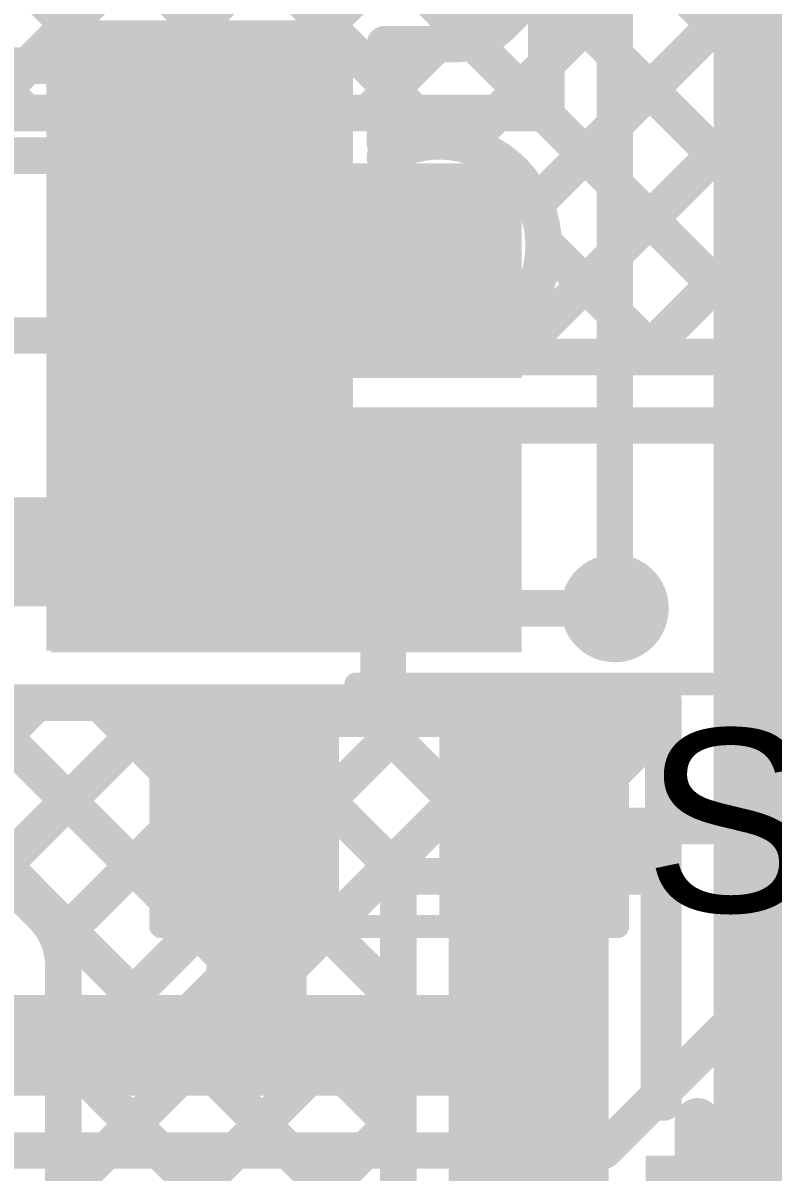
# Model space of a CAD drawing. Header units: millimetres. Extents: x -0.57 to 2.98, y -0.65 to 2.86.
# Drawn here: x 1.8348 to 1.999, y -0.0257 to 0.2257 of the extents above; entities that cross this region are included whole.
import ezdxf

# ---------------------------------------------------------------- set-up
doc = ezdxf.new("R2010")
doc.units = ezdxf.units.MM
doc.header["$MEASUREMENT"] = 0
for name, color, linetype in [('BottomLayer', 5, 'Continuous'), ('BottomPaste', 16, 'Continuous'), ('BottomSolder', 6, 'Continuous'), ('Mechanical2', 216, 'Continuous'), ('TopLayer', 1, 'Continuous'), ('TopOverlay', 2, 'Continuous'), ('TopPaste', 8, 'Continuous'), ('TopSolder', 216, 'Continuous'), ('ViaHoleLayer', 16, 'Continuous')]:
    doc.layers.add(name, color=color, linetype=linetype)
doc.styles.add('Arial', font='', dxfattribs={"height": 0.2})
doc.styles.get('Arial').set_extended_font_data('Arial')

# ---------------------------------------------------------------- blocks, each defined once
blk = doc.blocks.new('C___0402_B_251')
at = {"layer": 'BottomLayer'}
for points in [[(-0.009499999999999996, 0.0125), (-0.009500000000000003, -0.0125), (-0.0275, -0.0125), (-0.0275, 0.0125)], [(0.0275, 0.0125), (0.0275, -0.0125), (0.009499999999999996, -0.0125), (0.009500000000000003, 0.0125)]]:
    blk.add_hatch(color=5, dxfattribs=at).paths.add_polyline_path(points)
at = {"layer": 'BottomPaste'}
for points in [[(-0.009499999999999996, 0.0125), (-0.009500000000000003, -0.0125), (-0.0275, -0.0125), (-0.0275, 0.0125)], [(0.0275, 0.0125), (0.0275, -0.0125), (0.009499999999999996, -0.0125), (0.009500000000000003, 0.0125)]]:
    blk.add_hatch(color=16, dxfattribs=at).paths.add_polyline_path(points)
at = {"layer": 'BottomSolder'}
for points in [[(-0.007137799999999997, 0.0148622), (-0.007137800000000003, -0.0148622), (-0.0298622, -0.0148622), (-0.0298622, 0.0148622)], [(0.0298622, 0.0148622), (0.0298622, -0.0148622), (0.007137799999999997, -0.0148622), (0.007137800000000003, 0.0148622)]]:
    blk.add_hatch(color=6, dxfattribs=at).paths.add_polyline_path(points)
blk = doc.blocks.new('SOLDER_BRIDGE_282')
at = {"layer": 'TopLayer'}
for points in [[(-0.045, -0.0175), (-0.045, 0.0175), (-0.015, 0.0175), (-0.015, -0.0175)], [(0.015, -0.0175), (0.015, 0.0175), (0.045, 0.0175), (0.045, -0.0175)]]:
    blk.add_hatch(color=1, dxfattribs=at).paths.add_polyline_path(points)
at = {"layer": 'TopPaste'}
for points in [[(-0.045, -0.0175), (-0.045, 0.0175), (-0.015, 0.0175), (-0.015, -0.0175)], [(0.015, -0.0175), (0.015, 0.0175), (0.045, 0.0175), (0.045, -0.0175)]]:
    blk.add_hatch(color=8, dxfattribs=at).paths.add_polyline_path(points)
at = {"layer": 'TopSolder'}
for points in [[(-0.049, -0.0215), (-0.049, 0.0215), (-0.011, 0.0215), (-0.011, -0.0215)], [(0.011, -0.0215), (0.011, 0.0215), (0.049, 0.0215), (0.049, -0.0215)]]:
    blk.add_hatch(color=216, dxfattribs=at).paths.add_polyline_path(points)
at = {"layer": 'TopOverlay', "const_width": 0.005}
for points in [[(-0.05, -0.022), (-0.05, 0.022)], [(-0.05, 0.022), (0.05, 0.022)], [(0.05, -0.022), (0.05, 0.022)], [(-0.05, -0.022), (0.05, -0.022)]]:
    blk.add_lwpolyline(points, dxfattribs=at)
at = {"layer": 'TopOverlay', "const_width": 0.0025}
for points in [[(-0.05125, 0.022, 1), (-0.04875, 0.022, 1)], [(-0.05125, 0.022, 1), (-0.04875, 0.022, 1)], [(0.04875, 0.022, 1), (0.05125, 0.022, 1)], [(0.04875, 0.022, 1), (0.05125, 0.022, 1)], [(-0.05125, -0.022, 1), (-0.04875, -0.022, 1)], [(-0.05125, -0.022, 1), (-0.04875, -0.022, 1)], [(0.04875, -0.022, 1), (0.05125, -0.022, 1)], [(0.04875, -0.022, 1), (0.05125, -0.022, 1)]]:
    blk.add_lwpolyline(points, format="xyb", close=True, dxfattribs=at)
blk = doc.blocks.new('PCM1865DBTR_288')
at = {"layer": 'TopLayer'}
for points in [[(-0.14370075, -0.0137795), (-0.08464565, -0.0137795), (-0.08464565, -0.0255905), (-0.14370075, -0.0255905)], [(-0.14370075, -0.0334646), (-0.08464565, -0.0334646), (-0.08464565, -0.0452756), (-0.14370075, -0.0452756)], [(-0.14370075, -0.0531496), (-0.08464565, -0.0531496), (-0.08464565, -0.0649606), (-0.14370075, -0.0649606)], [(-0.14370075, -0.0728346), (-0.08464565, -0.0728346), (-0.08464565, -0.0846456), (-0.14370075, -0.0846456)], [(-0.14370075, -0.0925197), (-0.08464565, -0.0925197), (-0.08464565, -0.1043307), (-0.14370075, -0.1043307)], [(-0.14370075, -0.1122047), (-0.08464565, -0.1122047), (-0.08464565, -0.1240157), (-0.14370075, -0.1240157)], [(-0.08464565, -0.1437007), (-0.14370075, -0.1437007), (-0.14370075, -0.1318897), (-0.08464565, -0.1318897)]]:
    blk.add_hatch(color=1, dxfattribs=at).paths.add_polyline_path(points)
at = {"layer": 'TopPaste'}
for points in [[(-0.14370075, -0.0137795), (-0.08464565, -0.0137795), (-0.08464565, -0.0255905), (-0.14370075, -0.0255905)], [(-0.14370075, -0.0334646), (-0.08464565, -0.0334646), (-0.08464565, -0.0452756), (-0.14370075, -0.0452756)], [(-0.14370075, -0.0531496), (-0.08464565, -0.0531496), (-0.08464565, -0.0649606), (-0.14370075, -0.0649606)], [(-0.14370075, -0.0728346), (-0.08464565, -0.0728346), (-0.08464565, -0.0846456), (-0.14370075, -0.0846456)], [(-0.14370075, -0.0925197), (-0.08464565, -0.0925197), (-0.08464565, -0.1043307), (-0.14370075, -0.1043307)], [(-0.14370075, -0.1122047), (-0.08464565, -0.1122047), (-0.08464565, -0.1240157), (-0.14370075, -0.1240157)], [(-0.08464565, -0.1437007), (-0.14370075, -0.1437007), (-0.14370075, -0.1318897), (-0.08464565, -0.1318897)]]:
    blk.add_hatch(color=8, dxfattribs=at).paths.add_polyline_path(points)
at = {"layer": 'TopSolder'}
for points in [[(-0.14770075, -0.0097795), (-0.08064565, -0.0097795), (-0.08064565, -0.0295905), (-0.14770075, -0.0295905)], [(-0.14770075, -0.0294646), (-0.08064565, -0.0294646), (-0.08064565, -0.0492756), (-0.14770075, -0.0492756)], [(-0.14770075, -0.0491496), (-0.08064565, -0.0491496), (-0.08064565, -0.0689606), (-0.14770075, -0.0689606)], [(-0.14770075, -0.0688346), (-0.08064565, -0.0688346), (-0.08064565, -0.0886456), (-0.14770075, -0.0886456)], [(-0.14770075, -0.0885197), (-0.08064565, -0.0885197), (-0.08064565, -0.1083307), (-0.14770075, -0.1083307)], [(-0.14770075, -0.1082047), (-0.08064565, -0.1082047), (-0.08064565, -0.1280157), (-0.14770075, -0.1280157)], [(-0.08064565, -0.1477007), (-0.14770075, -0.1477007), (-0.14770075, -0.1278897), (-0.08064565, -0.1278897)]]:
    blk.add_hatch(color=216, dxfattribs=at).paths.add_polyline_path(points)
at = {"layer": 'TopOverlay', "const_width": 0.005}
blk.add_lwpolyline([(-0.08, -0.1549999), (0.078, -0.1549999)], dxfattribs=at)
at = {"layer": 'TopOverlay', "const_width": 0.0025}
blk.add_lwpolyline([(-0.08125, -0.1549999, 1), (-0.07875, -0.1549999, 1)], format="xyb", close=True, dxfattribs=at)
blk = doc.blocks.new('CAP_0603_B_334')
at = {"layer": 'BottomLayer'}
for points in [[(-0.045, -0.0175), (-0.045, 0.0175), (-0.015, 0.0175), (-0.015, -0.0175)], [(0.015, -0.0175), (0.015, 0.0175), (0.045, 0.0175), (0.045, -0.0175)]]:
    blk.add_hatch(color=5, dxfattribs=at).paths.add_polyline_path(points)
at = {"layer": 'BottomPaste'}
for points in [[(-0.045, -0.0175), (-0.045, 0.0175), (-0.015, 0.0175), (-0.015, -0.0175)], [(0.015, -0.0175), (0.015, 0.0175), (0.045, 0.0175), (0.045, -0.0175)]]:
    blk.add_hatch(color=16, dxfattribs=at).paths.add_polyline_path(points)
at = {"layer": 'BottomSolder'}
for points in [[(-0.0473622, -0.0198622), (-0.0473622, 0.0198622), (-0.0126378, 0.0198622), (-0.0126378, -0.0198622)], [(0.0126378, -0.0198622), (0.0126378, 0.0198622), (0.0473622, 0.0198622), (0.0473622, -0.0198622)]]:
    blk.add_hatch(color=6, dxfattribs=at).paths.add_polyline_path(points)
blk = doc.blocks.new('CAP_0402_B_335')
at = {"layer": 'BottomLayer'}
for points in [[(-0.009500000000000001, 0.0125), (-0.009499999999999998, -0.0125), (-0.0275, -0.0125), (-0.0275, 0.0125)], [(0.0275, 0.0125), (0.0275, -0.0125), (0.009500000000000001, -0.0125), (0.009499999999999998, 0.0125)]]:
    blk.add_hatch(color=5, dxfattribs=at).paths.add_polyline_path(points)
at = {"layer": 'BottomPaste'}
for points in [[(-0.009500000000000001, 0.0125), (-0.009499999999999998, -0.0125), (-0.0275, -0.0125), (-0.0275, 0.0125)], [(0.0275, 0.0125), (0.0275, -0.0125), (0.009500000000000001, -0.0125), (0.009499999999999998, 0.0125)]]:
    blk.add_hatch(color=16, dxfattribs=at).paths.add_polyline_path(points)
at = {"layer": 'BottomSolder'}
for points in [[(-0.007137800000000001, 0.0148622), (-0.007137799999999999, -0.0148622), (-0.0298622, -0.0148622), (-0.0298622, 0.0148622)], [(0.0298622, 0.0148622), (0.0298622, -0.0148622), (0.007137800000000001, -0.0148622), (0.007137799999999999, 0.0148622)]]:
    blk.add_hatch(color=6, dxfattribs=at).paths.add_polyline_path(points)

msp = doc.modelspace()

# ---------------------------------------------------------------- hatches: boundary and pattern name
at = {"layer": 'BottomLayer'}
for points in [[(1.841, 0.148), (1.944, 0.148), (1.944, 0.195), (1.841, 0.195)], [(1.841, 0.088), (1.944, 0.088), (1.944, 0.135), (1.841, 0.135)], [(1.9630002, 0.0280002), (1.9280002, 0.0280002), (1.9280002, -0.1349998), (1.9630002, -0.1349998)], [(1.973, -0.098), (2.008, -0.098), (2.008, -0.023), (1.973, -0.023)]]:
    msp.add_hatch(color=5, dxfattribs=at).paths.add_polyline_path(points)
h = msp.add_hatch(color=5, dxfattribs=at)
edge = h.paths.add_edge_path()
edge.add_arc((1.926, 0.177), 0.011811, 0, 360)
h = msp.add_hatch(color=5, dxfattribs=at)
edge = h.paths.add_edge_path()
edge.add_arc((1.9643664, 0.0976336), 0.011811, 0, 360)
h = msp.add_hatch(color=5, dxfattribs=at)
edge = h.paths.add_edge_path()
edge.add_arc((1.946, 0.002), 0.011811, 0, 360)
at = {"layer": 'BottomSolder'}
h = msp.add_hatch(color=6, dxfattribs=at)
edge = h.paths.add_edge_path()
edge.add_arc((1.926, 0.177), 0.0079055, 0, 360)
h = msp.add_hatch(color=6, dxfattribs=at)
edge = h.paths.add_edge_path()
edge.add_arc((1.9643664, 0.0976336), 0.0079055, 0, 360)
h = msp.add_hatch(color=6, dxfattribs=at)
edge = h.paths.add_edge_path()
edge.add_arc((1.946, 0.002), 0.0079055, 0, 360)
at = {"layer": 'TopLayer'}
h = msp.add_hatch(color=1, dxfattribs=at)
edge = h.paths.add_edge_path()
edge.add_arc((1.926, 0.177), 0.011811, 0, 360)
h = msp.add_hatch(color=1, dxfattribs=at)
edge = h.paths.add_edge_path()
edge.add_arc((1.9643664, 0.0976336), 0.011811, 0, 360)
h = msp.add_hatch(color=1, dxfattribs=at)
edge = h.paths.add_edge_path()
edge.add_arc((1.946, 0.002), 0.011811, 0, 360)
at = {"layer": 'TopSolder'}
h = msp.add_hatch(color=216, dxfattribs=at)
edge = h.paths.add_edge_path()
edge.add_arc((1.926, 0.177), 0.0079055, 0, 360)
h = msp.add_hatch(color=216, dxfattribs=at)
edge = h.paths.add_edge_path()
edge.add_arc((1.9643664, 0.0976336), 0.0079055, 0, 360)
h = msp.add_hatch(color=216, dxfattribs=at)
edge = h.paths.add_edge_path()
edge.add_arc((1.946, 0.002), 0.0079055, 0, 360)
at = {"layer": 'ViaHoleLayer'}
h = msp.add_hatch(color=16, dxfattribs=at)
edge = h.paths.add_edge_path()
edge.add_arc((1.926, 0.177), 0.0059055, 0, 360)
h = msp.add_hatch(color=16, dxfattribs=at)
edge = h.paths.add_edge_path()
edge.add_arc((1.9643664, 0.0976336), 0.0059055, 0, 360)
h = msp.add_hatch(color=16, dxfattribs=at)
edge = h.paths.add_edge_path()
edge.add_arc((1.946, 0.002), 0.0059055, 0, 360)

# ---------------------------------------------------------------- linework, layer by layer
at = {"layer": 'BottomLayer'}
for points, const_width in [([(1.9643664, 0.0976336), (1.9643664, 0.4893664)], 0.008), ([(1.9493664, 0.206), (1.9493664, 0.475739)], 0.008), ([(1.997, -0.0420302), (1.997, 0.362)], 0.022), ([(1.882099, 0.206), (1.9493664, 0.2732674)], 0.008), ([(1.9015193, 0.2533061), (1.9488254, 0.206)], 0.008), ([(1.9103833, 0.206), (1.9493664, 0.2449831)], 0.008), ([(1.8538147, 0.206), (1.8911085, 0.2432938)], 0.008), ([(1.8255304, 0.206), (1.8602778, 0.2407474)], 0.008), ([(1.8575094, 0.2407474), (1.8922568, 0.206)], 0.008), ([(1.8855328, 0.2410083), (1.9205411, 0.206)], 0.008), ([(1.8088422, 0.232846), (1.8356882, 0.206)], 0.008), ([(1.8354437, 0.2345288), (1.8639725, 0.206)], 0.008), ([(1.9386676, 0.206), (1.9493664, 0.2166988)], 0.008), ([(1.833, 0.206), (1.9493664, 0.206)], 0.008), ([(1.7503766, 0.1090623), (1.9136921, 0.1090623)], 0.022), ([(1.9136921, 0.0840623), (1.9136921, 0.1090623)], 0.01), ([(1.7849201, 0.0870623), (1.9170002, -0.0450178)], 0.008), ([(1.8132044, 0.0870623), (1.9170002, -0.0167335)], 0.008), ([(1.8152897, 0.0543378), (1.8379519, 0.077)], 0.008), ([(1.8294319, 0.0401957), (1.8662362, 0.077)], 0.008), ([(1.83, 0.077), (1.9546403, 0.077)], 0.008), ([(1.842612, 0.0250915), (1.8945205, 0.077)], 0.008), ([(1.8436949, -0.0303942), (1.9510891, 0.077)], 0.008), ([(1.8436949, -0.0021099), (1.9228048, 0.077)], 0.008), ([(1.851551, 0.077), (1.9170002, 0.0115508)], 0.008), ([(1.8798353, 0.077), (1.9178351, 0.0390002)], 0.008), ([(1.9081196, 0.077), (1.9461194, 0.0390002)], 0.008), ([(1.9364039, 0.077), (1.975, 0.0384039)], 0.008), ([(1.975, -0.0105), (1.975, 0.0774527)], 0.008), ([(1.9667416, 0.0749466), (1.975, 0.0666882)], 0.008), ([(1.9413736, 0.0390002), (1.975, 0.0726266)], 0.008), ([(1.8053276, 0.0643), (1.8389947, 0.0306329)], 0.008), ([(1.9696579, 0.0390002), (1.975, 0.0443423)], 0.008), ([(1.9170002, 0.0390002), (1.9740002, 0.0390002)], 0.008), ([(1.9170002, -0.1004998), (1.9170002, 0.0390002)], 0.008), ([(1.9740002, -0.0105), (1.9740002, 0.0390002)], 0.008), ([(1.8436949, -0.0390679), (1.8436949, 0.0193053)], 0.008), ([(1.8593358, -0.0430376), (1.9170002, 0.0146268)], 0.008), ([(1.8436949, 3.2e-06), (1.9170002, -0.0733021)], 0.008), ([(1.869077, -0.0615807), (1.9170002, -0.0136575)], 0.008), ([(1.9825, -0.037), (1.9825, -0.0145)], 0.01), ([(1.8436949, -0.0282811), (1.8570416, -0.0416278)], 0.008)]:
    msp.add_lwpolyline(points, dxfattribs=dict(at, const_width=const_width))
for points, const_width in [([(1.9473664, 0.2166988, 1), (1.9513664, 0.2166988, 1)], 0.004), ([(1.831, 0.206, 1), (1.835, 0.206, 1)], 0.004), ([(1.8336882, 0.206, 1), (1.8376882, 0.206, 1)], 0.004), ([(1.8518147, 0.206, 1), (1.8558147, 0.206, 1)], 0.004), ([(1.8619725, 0.206, 1), (1.8659725, 0.206, 1)], 0.004), ([(1.880099, 0.206, 1), (1.884099, 0.206, 1)], 0.004), ([(1.8902568, 0.206, 1), (1.8942568, 0.206, 1)], 0.004), ([(1.9083833, 0.206, 1), (1.9123833, 0.206, 1)], 0.004), ([(1.9185411, 0.206, 1), (1.9225411, 0.206, 1)], 0.004), ([(1.9366676, 0.206, 1), (1.9406676, 0.206, 1)], 0.004), ([(1.9468254, 0.206, 1), (1.9508254, 0.206, 1)], 0.004), ([(1.9473664, 0.206, 1), (1.9513664, 0.206, 1)], 0.004), ([(1.9473664, 0.206, 1), (1.9513664, 0.206, 1)], 0.004), ([(1.9081921, 0.1090623, 1), (1.9191921, 0.1090623, 1)], 0.011), ([(1.9111921, 0.1090623, 1), (1.9161921, 0.1090623, 1)], 0.005), ([(1.9623664, 0.0976336, 1), (1.9663664, 0.0976336, 1)], 0.004), ([(1.9111921, 0.0840623, 1), (1.9161921, 0.0840623, 1)], 0.005), ([(1.8359519, 0.077, 1), (1.8399519, 0.077, 1)], 0.004), ([(1.849551, 0.077, 1), (1.853551, 0.077, 1)], 0.004), ([(1.8642362, 0.077, 1), (1.8682362, 0.077, 1)], 0.004), ([(1.8778353, 0.077, 1), (1.8818353, 0.077, 1)], 0.004), ([(1.8925205, 0.077, 1), (1.8965205, 0.077, 1)], 0.004), ([(1.9061196, 0.077, 1), (1.9101196, 0.077, 1)], 0.004), ([(1.9208048, 0.077, 1), (1.9248048, 0.077, 1)], 0.004), ([(1.9344039, 0.077, 1), (1.9384039, 0.077, 1)], 0.004), ([(1.9490891, 0.077, 1), (1.9530891, 0.077, 1)], 0.004), ([(1.9526403, 0.077, 1), (1.9566403, 0.077, 1)], 0.004), ([(1.9526403, 0.077, 1), (1.9566403, 0.077, 1)], 0.004), ([(1.973, 0.0774527, 1), (1.977, 0.0774527, 1)], 0.004), ([(1.973, 0.0774527, 1), (1.977, 0.0774527, 1)], 0.004), ([(1.9647416, 0.0749466, 1), (1.9687416, 0.0749466, 1)], 0.004), ([(1.973, 0.0726266, 1), (1.977, 0.0726266, 1)], 0.004), ([(1.973, 0.0666882, 1), (1.977, 0.0666882, 1)], 0.004), ([(1.973, 0.0443423, 1), (1.977, 0.0443423, 1)], 0.004), ([(1.9150002, 0.0390002, 1), (1.9190002, 0.0390002, 1)], 0.004), ([(1.9150002, 0.0390002, 1), (1.9190002, 0.0390002, 1)], 0.004), ([(1.9158351, 0.0390002, 1), (1.9198351, 0.0390002, 1)], 0.004), ([(1.9393736, 0.0390002, 1), (1.9433736, 0.0390002, 1)], 0.004), ([(1.9441194, 0.0390002, 1), (1.9481194, 0.0390002, 1)], 0.004), ([(1.9676579, 0.0390002, 1), (1.9716579, 0.0390002, 1)], 0.004), ([(1.9720002, 0.0390002, 1), (1.9760002, 0.0390002, 1)], 0.004), ([(1.9720002, 0.0390002, 1), (1.9760002, 0.0390002, 1)], 0.004), ([(1.973, 0.0384039, 1), (1.977, 0.0384039, 1)], 0.004), ([(1.8369947, 0.0306329, 1), (1.8409947, 0.0306329, 1)], 0.004), ([(1.8369947, 0.0306329, 1), (1.8409947, 0.0306329, 1)], 0.004), ([(1.8370086, 0.030619, 1), (1.8410086, 0.030619, 1)], 0.004), ([(1.840612, 0.0250915, 1), (1.844612, 0.0250915, 1)], 0.004), ([(1.8416949, 0.0193053, 1), (1.8456949, 0.0193053, 1)], 0.004), ([(1.8416949, 0.0193053, 1), (1.8456949, 0.0193053, 1)], 0.004), ([(1.8416949, 0.0193053, 1), (1.8456949, 0.0193053, 1)], 0.004), ([(1.9150002, 0.0146268, 1), (1.9190002, 0.0146268, 1)], 0.004), ([(1.9150002, 0.0115508, 1), (1.9190002, 0.0115508, 1)], 0.004), ([(1.8416949, 3.2e-06, 1), (1.8456949, 3.2e-06, 1)], 0.004), ([(1.8416949, -0.0021099, 1), (1.8456949, -0.0021099, 1)], 0.004), ([(1.9720002, -0.0105, 1), (1.9760002, -0.0105, 1)], 0.004), ([(1.973, -0.0105, 1), (1.977, -0.0105, 1)], 0.004), ([(1.9150002, -0.0136575, 1), (1.9190002, -0.0136575, 1)], 0.004), ([(1.98, -0.0145, 1), (1.985, -0.0145, 1)], 0.005), ([(1.9150002, -0.0167335, 1), (1.9190002, -0.0167335, 1)], 0.004), ([(1.8416949, -0.0282811, 1), (1.8456949, -0.0282811, 1)], 0.004)]:
    msp.add_lwpolyline(points, format="xyb", close=True, dxfattribs=dict(at, const_width=const_width))
at = {"layer": 'BottomLayer', "const_width": 0.008}
for points in [[(1.975, 0.0774527, -0.2355754808220318), (1.9546403, 0.077)], [(1.8389947, 0.0306329, -0.1992309445672492), (1.8436949, 0.0193053)], [(1.8390086, 0.030619, -0.198912367379658), (1.8436949, 0.0193053)]]:
    msp.add_lwpolyline(points, format="xyb", dxfattribs=at)
at = {"layer": 'Mechanical2', "const_width": 0.01}
msp.add_lwpolyline([(1.7578269, 2.8091652, -6.230382161824239), (0.6489649, 2.810288)], format="xyb", dxfattribs=at)
at = {"layer": 'TopLayer'}
for points, const_width in [([(1.9317437, 0.1990761), (2.0613377, 0.3286701)], 0.008), ([(1.9469579, 0.186006), (2.0613377, 0.3003858)], 0.008), ([(1.9418733, 0.1526371), (2.0583377, 0.2691015)], 0.008), ([(1.9623103, 0.2490837), (2.0247989, 0.1865951)], 0.008), ([(1.9396749, 0.2254617), (1.9596006, 0.2453874)], 0.008), ([(1.9486615, 0.2344483), (2.0309362, 0.1521735)], 0.008), ([(1.9140465, 0.2096632), (1.9254456, 0.2210623)], 0.008), ([(1.9140465, 0.2210623), (1.9290623, 0.2210623)], 0.008), ([(1.9331853, 0.2216401), (2.0153061, 0.1395193)], 0.008), ([(1.9140465, 0.2135977), (1.9140465, 0.2191568)], 0.008), ([(1.8093773, 0.2163773), (1.8735189, 0.2163773)], 0.008), ([(1.9140465, 0.1994718), (1.9140465, 0.2135977)], 0.008), ([(1.9140465, 0.1994718), (1.9140465, 0.2135977)], 0.008), ([(1.9140465, 0.2124946), (1.9267422, 0.1997989)], 0.008), ([(1.9701576, 0.1526371), (2.024606, 0.2070855)], 0.008), ([(1.8306922, 0.1966922), (1.8735189, 0.1966922)], 0.008), ([(1.9487989, 0.1777422), (1.973904, 0.1526371)], 0.008), ([(1.8735189, 0.1770072), (1.8735225, 0.1770036)], 0.008), ([(1.8735225, 0.1770036), (1.9259964, 0.1770036)], 0.008), ([(1.9259964, 0.1770036), (1.926, 0.177)], 0.008), ([(1.9965875, 0.1507827), (2.0221923, 0.1763875)], 0.008), ([(1.8273222, 0.1573222), (1.8735189, 0.1573222)], 0.008), ([(1.9395829, 0.1586739), (1.9456197, 0.1526371)], 0.008), ([(1.9170465, 0.1526371), (1.9893629, 0.1526371)], 0.008), ([(1.9999755, 0.1482377), (2.012, 0.1362132)], 0.008), ([(1.8735189, 0.1376371), (1.9893629, 0.1376371)], 0.008), ([(1.9893629, 0.1376371), (2.004, 0.123)], 0.008), ([(1.8089521, 0.1179521), (1.8735189, 0.1179521)], 0.008), ([(1.8735189, 0.0982671), (1.8741524, 0.0976336)], 0.008), ([(1.8741524, 0.0976336), (1.9643664, 0.0976336)], 0.008), ([(1.994, 0.05), (2.004, 0.06)], 0.008), ([(1.885, 0.05), (1.8859437, 0.0490563)], 0.022), ([(1.8859437, 0.0138874), (1.8859437, 0.0490563)], 0.022), ([(1.945, 0.05), (1.994, 0.05)], 0.008), ([(1.962, -0.021), (2.022, 0.039)], 0.008), ([(1.97, -0.036), (2.041, 0.035)], 0.008), ([(1.8740563, 0.002), (1.8859437, 0.0138874)], 0.022), ([(1.754, 0.002), (1.8740563, 0.002)], 0.022), ([(1.8740563, 0.002), (1.946, 0.002)], 0.022), ([(1.9869504, -0.0402628), (2.0115911, -0.0156221)], 0.008), ([(1.5410001, -0.021), (1.962, -0.021)], 0.008)]:
    msp.add_lwpolyline(points, dxfattribs=dict(at, const_width=const_width))
at = {"layer": 'TopLayer', "const_width": 0.008}
for points in [[(1.9396689, 0.2254557, -0.198912367379658), (1.9290623, 0.2210623)], [(1.9396629, 0.2254497, -0.1987644589970234), (1.9290623, 0.2210623)], [(1.9140465, 0.1964282, -0.5867113474999625), (1.948811, 0.177)], [(1.948811, 0.177, -0.5379417067881083), (1.9170465, 0.1560196)], [(1.9893629, 0.1526371, -0.1987644589970236), (1.9999635, 0.1482497)], [(1.9893629, 0.1526371, -0.198912367379658), (1.9999695, 0.1482437)]]:
    msp.add_lwpolyline(points, format="xyb", dxfattribs=at)
at = {"layer": 'TopLayer'}
for points, const_width in [([(1.9376629, 0.2254497, 1), (1.9416629, 0.2254497, 1)], 0.004), ([(1.9376689, 0.2254557, 1), (1.9416689, 0.2254557, 1)], 0.004), ([(1.9376749, 0.2254617, 1), (1.9416749, 0.2254617, 1)], 0.004), ([(1.9120465, 0.2210623, 1), (1.9160465, 0.2210623, 1)], 0.004), ([(1.9234456, 0.2210623, 1), (1.9274456, 0.2210623, 1)], 0.004), ([(1.9270623, 0.2210623, 1), (1.9310623, 0.2210623, 1)], 0.004), ([(1.9270623, 0.2210623, 1), (1.9310623, 0.2210623, 1)], 0.004), ([(1.9270623, 0.2210623, 1), (1.9310623, 0.2210623, 1)], 0.004), ([(1.9311853, 0.2216401, 1), (1.9351853, 0.2216401, 1)], 0.004), ([(1.9120465, 0.2191568, 1), (1.9160465, 0.2191568, 1)], 0.004), ([(1.8715189, 0.2163773, 1), (1.8755189, 0.2163773, 1)], 0.004), ([(1.9120465, 0.2135977, 1), (1.9160465, 0.2135977, 1)], 0.004), ([(1.9120465, 0.2135977, 1), (1.9160465, 0.2135977, 1)], 0.004), ([(1.9120465, 0.2135977, 1), (1.9160465, 0.2135977, 1)], 0.004), ([(1.9120465, 0.2124946, 1), (1.9160465, 0.2124946, 1)], 0.004), ([(1.9120465, 0.2096632, 1), (1.9160465, 0.2096632, 1)], 0.004), ([(1.9247422, 0.1997989, 1), (1.9287422, 0.1997989, 1)], 0.004), ([(1.9120465, 0.1994718, 1), (1.9160465, 0.1994718, 1)], 0.004), ([(1.9120465, 0.1994718, 1), (1.9160465, 0.1994718, 1)], 0.004), ([(1.9297437, 0.1990761, 1), (1.9337437, 0.1990761, 1)], 0.004), ([(1.8715189, 0.1966922, 1), (1.8755189, 0.1966922, 1)], 0.004), ([(1.9120465, 0.1964282, 1), (1.9160465, 0.1964282, 1)], 0.004), ([(1.9449579, 0.186006, 1), (1.9489579, 0.186006, 1)], 0.004), ([(1.9467989, 0.1777422, 1), (1.9507989, 0.1777422, 1)], 0.004), ([(1.8715189, 0.1770072, 1), (1.8755189, 0.1770072, 1)], 0.004), ([(1.8715225, 0.1770036, 1), (1.8755225, 0.1770036, 1)], 0.004), ([(1.8715225, 0.1770036, 1), (1.8755225, 0.1770036, 1)], 0.004), ([(1.9239964, 0.1770036, 1), (1.9279964, 0.1770036, 1)], 0.004), ([(1.9239964, 0.1770036, 1), (1.9279964, 0.1770036, 1)], 0.004), ([(1.924, 0.177, 1), (1.928, 0.177, 1)], 0.004), ([(1.946811, 0.177, 1), (1.950811, 0.177, 1)], 0.004), ([(1.946811, 0.177, 1), (1.950811, 0.177, 1)], 0.004), ([(1.8715189, 0.1573222, 1), (1.8755189, 0.1573222, 1)], 0.004), ([(1.9375829, 0.1586739, 1), (1.9415829, 0.1586739, 1)], 0.004), ([(1.9150465, 0.1560196, 1), (1.9190465, 0.1560196, 1)], 0.004), ([(1.9150465, 0.1526371, 1), (1.9190465, 0.1526371, 1)], 0.004), ([(1.9398733, 0.1526371, 1), (1.9438733, 0.1526371, 1)], 0.004), ([(1.9436197, 0.1526371, 1), (1.9476197, 0.1526371, 1)], 0.004), ([(1.9681576, 0.1526371, 1), (1.9721576, 0.1526371, 1)], 0.004), ([(1.971904, 0.1526371, 1), (1.975904, 0.1526371, 1)], 0.004), ([(1.9873629, 0.1526371, 1), (1.9913629, 0.1526371, 1)], 0.004), ([(1.9873629, 0.1526371, 1), (1.9913629, 0.1526371, 1)], 0.004), ([(1.9873629, 0.1526371, 1), (1.9913629, 0.1526371, 1)], 0.004), ([(1.9945875, 0.1507827, 1), (1.9985875, 0.1507827, 1)], 0.004), ([(1.9979635, 0.1482497, 1), (2.0019635, 0.1482497, 1)], 0.004), ([(1.9979695, 0.1482437, 1), (2.0019695, 0.1482437, 1)], 0.004), ([(1.9979755, 0.1482377, 1), (2.0019755, 0.1482377, 1)], 0.004), ([(1.8715189, 0.1376371, 1), (1.8755189, 0.1376371, 1)], 0.004), ([(1.9873629, 0.1376371, 1), (1.9913629, 0.1376371, 1)], 0.004), ([(1.9873629, 0.1376371, 1), (1.9913629, 0.1376371, 1)], 0.004), ([(1.8715189, 0.1179521, 1), (1.8755189, 0.1179521, 1)], 0.004), ([(1.8715189, 0.0982671, 1), (1.8755189, 0.0982671, 1)], 0.004), ([(1.8721524, 0.0976336, 1), (1.8761524, 0.0976336, 1)], 0.004), ([(1.8721524, 0.0976336, 1), (1.8761524, 0.0976336, 1)], 0.004), ([(1.9623664, 0.0976336, 1), (1.9663664, 0.0976336, 1)], 0.004), ([(1.8795, 0.05, 1), (1.8905, 0.05, 1)], 0.011), ([(1.8804437, 0.0490563, 1), (1.8914437, 0.0490563, 1)], 0.011), ([(1.8804437, 0.0490563, 1), (1.8914437, 0.0490563, 1)], 0.011), ([(1.943, 0.05, 1), (1.947, 0.05, 1)], 0.004), ([(1.992, 0.05, 1), (1.996, 0.05, 1)], 0.004), ([(1.992, 0.05, 1), (1.996, 0.05, 1)], 0.004), ([(1.8804437, 0.0138874, 1), (1.8914437, 0.0138874, 1)], 0.011), ([(1.8804437, 0.0138874, 1), (1.8914437, 0.0138874, 1)], 0.011), ([(1.8685563, 0.002, 1), (1.8795563, 0.002, 1)], 0.011), ([(1.8685563, 0.002, 1), (1.8795563, 0.002, 1)], 0.011), ([(1.8685563, 0.002, 1), (1.8795563, 0.002, 1)], 0.011), ([(1.9405, 0.002, 1), (1.9515, 0.002, 1)], 0.011), ([(1.96, -0.021, 1), (1.964, -0.021, 1)], 0.004), ([(1.96, -0.021, 1), (1.964, -0.021, 1)], 0.004)]:
    msp.add_lwpolyline(points, format="xyb", close=True, dxfattribs=dict(at, const_width=const_width))

# ---------------------------------------------------------------- block references
for name, p in [('PCM1865DBTR_288', (1.9876921, 0.2360623)), ('SOLDER_BRIDGE_282', (1.915, 0.05)), ('C___0402_B_251', (1.964, -0.037))]:
    msp.add_blockref(name, p)
at = {"rotation": 90}
for name, p in [('CAP_0603_B_334', (1.9136921, 0.1390623)), ('CAP_0402_B_335', (1.8636921, 0.1390623))]:
    msp.add_blockref(name, p, dxfattribs=at)

# ---------------------------------------------------------------- texts
at = {"layer": 'TopOverlay', "style": 'Arial'}
msp.add_text('SB71', height=0.04, dxfattribs=at).set_placement((1.970777, 0.031208))

doc.saveas('drawing.dxf')
